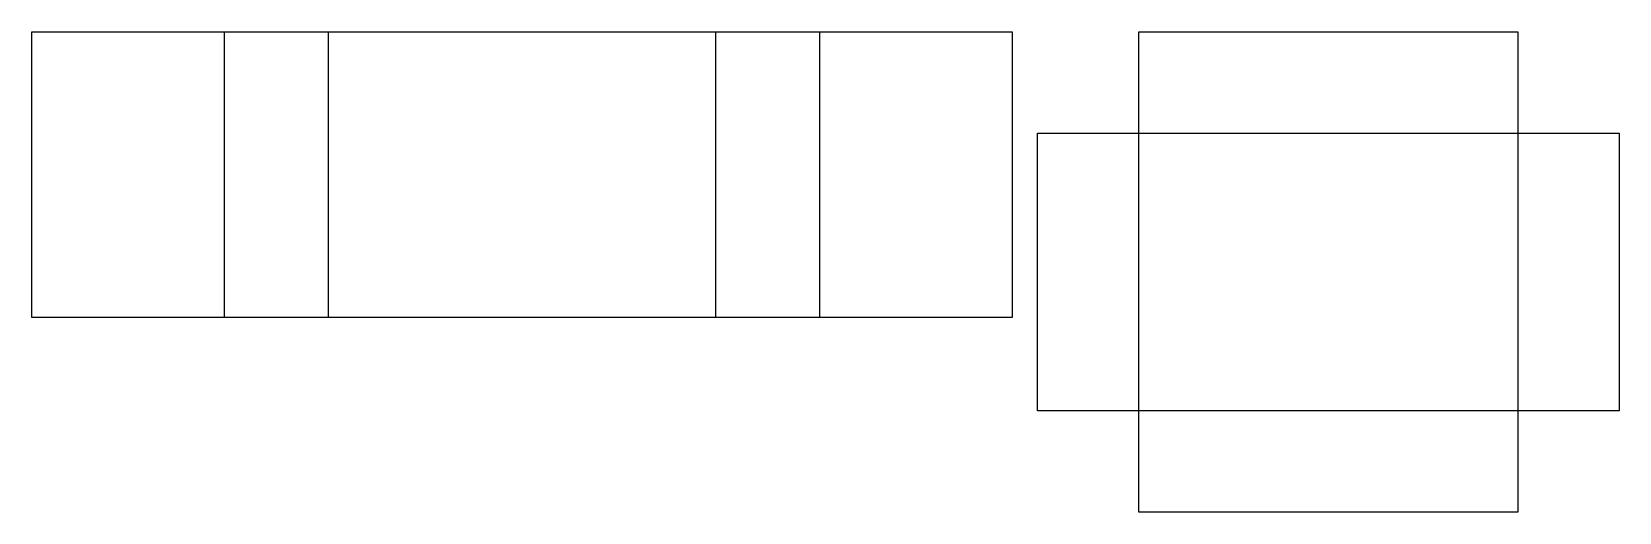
# Model space of a CAD drawing. Header units: millimetres. Extents: x 0 to 1259, y 0 to 381.
import ezdxf

# ---------------------------------------------------------------- set-up
doc = ezdxf.new("R2010")
doc.units = ezdxf.units.MM
doc.layers.add('CREASE', color=5, linetype='CONTINUOUS')
doc.layers.add('CUT', color=1, linetype='CONTINUOUS')

msp = doc.modelspace()

# ---------------------------------------------------------------- linework, layer by layer
at = {"layer": 'CREASE'}
for p, q in [((152.95, 154.45), (152.95, 381.35)), ((235.3, 154.45), (235.3, 381.35)), ((542.2, 381.35), (542.2, 154.45)), ((624.55, 381.35), (624.55, 154.45)), ((877.95, 300.9), (1178.4, 300.9)), ((877.95, 80.45), (877.95, 300.9)), ((1178.4, 300.9), (1178.4, 80.45)), ((1178.4, 80.45), (877.95, 80.45))]:
    msp.add_line(p, q, dxfattribs=at)
at = {"layer": 'CUT'}
for p, q in [((0, 381.35), (152.95, 381.35)), ((0, 154.45), (0, 381.35)), ((152.95, 381.35), (235.3, 381.35)), ((235.3, 381.35), (542.2, 381.35)), ((542.2, 381.35), (624.55, 381.35)), ((624.55, 381.35), (777.5, 381.35)), ((777.5, 381.35), (777.5, 154.45)), ((877.95, 381.35), (1178.4, 381.35)), ((877.95, 300.9), (877.95, 381.35)), ((1178.4, 381.35), (1178.4, 300.9)), ((797.5, 300.9), (877.95, 300.9)), ((797.5, 80.45), (797.5, 300.9)), ((1178.4, 300.9), (1258.85, 300.9)), ((1258.85, 300.9), (1258.85, 80.45)), ((152.95, 154.45), (0, 154.45)), ((235.3, 154.45), (152.95, 154.45)), ((542.2, 154.45), (235.3, 154.45)), ((624.55, 154.45), (542.2, 154.45)), ((777.5, 154.45), (624.55, 154.45)), ((877.95, 80.45), (797.5, 80.45)), ((877.95, 0), (877.95, 80.45)), ((1178.4, 80.45), (1178.4, 0)), ((1258.85, 80.45), (1178.4, 80.45)), ((1178.4, 0), (877.95, 0))]:
    msp.add_line(p, q, dxfattribs=at)

doc.saveas('drawing.dxf')
